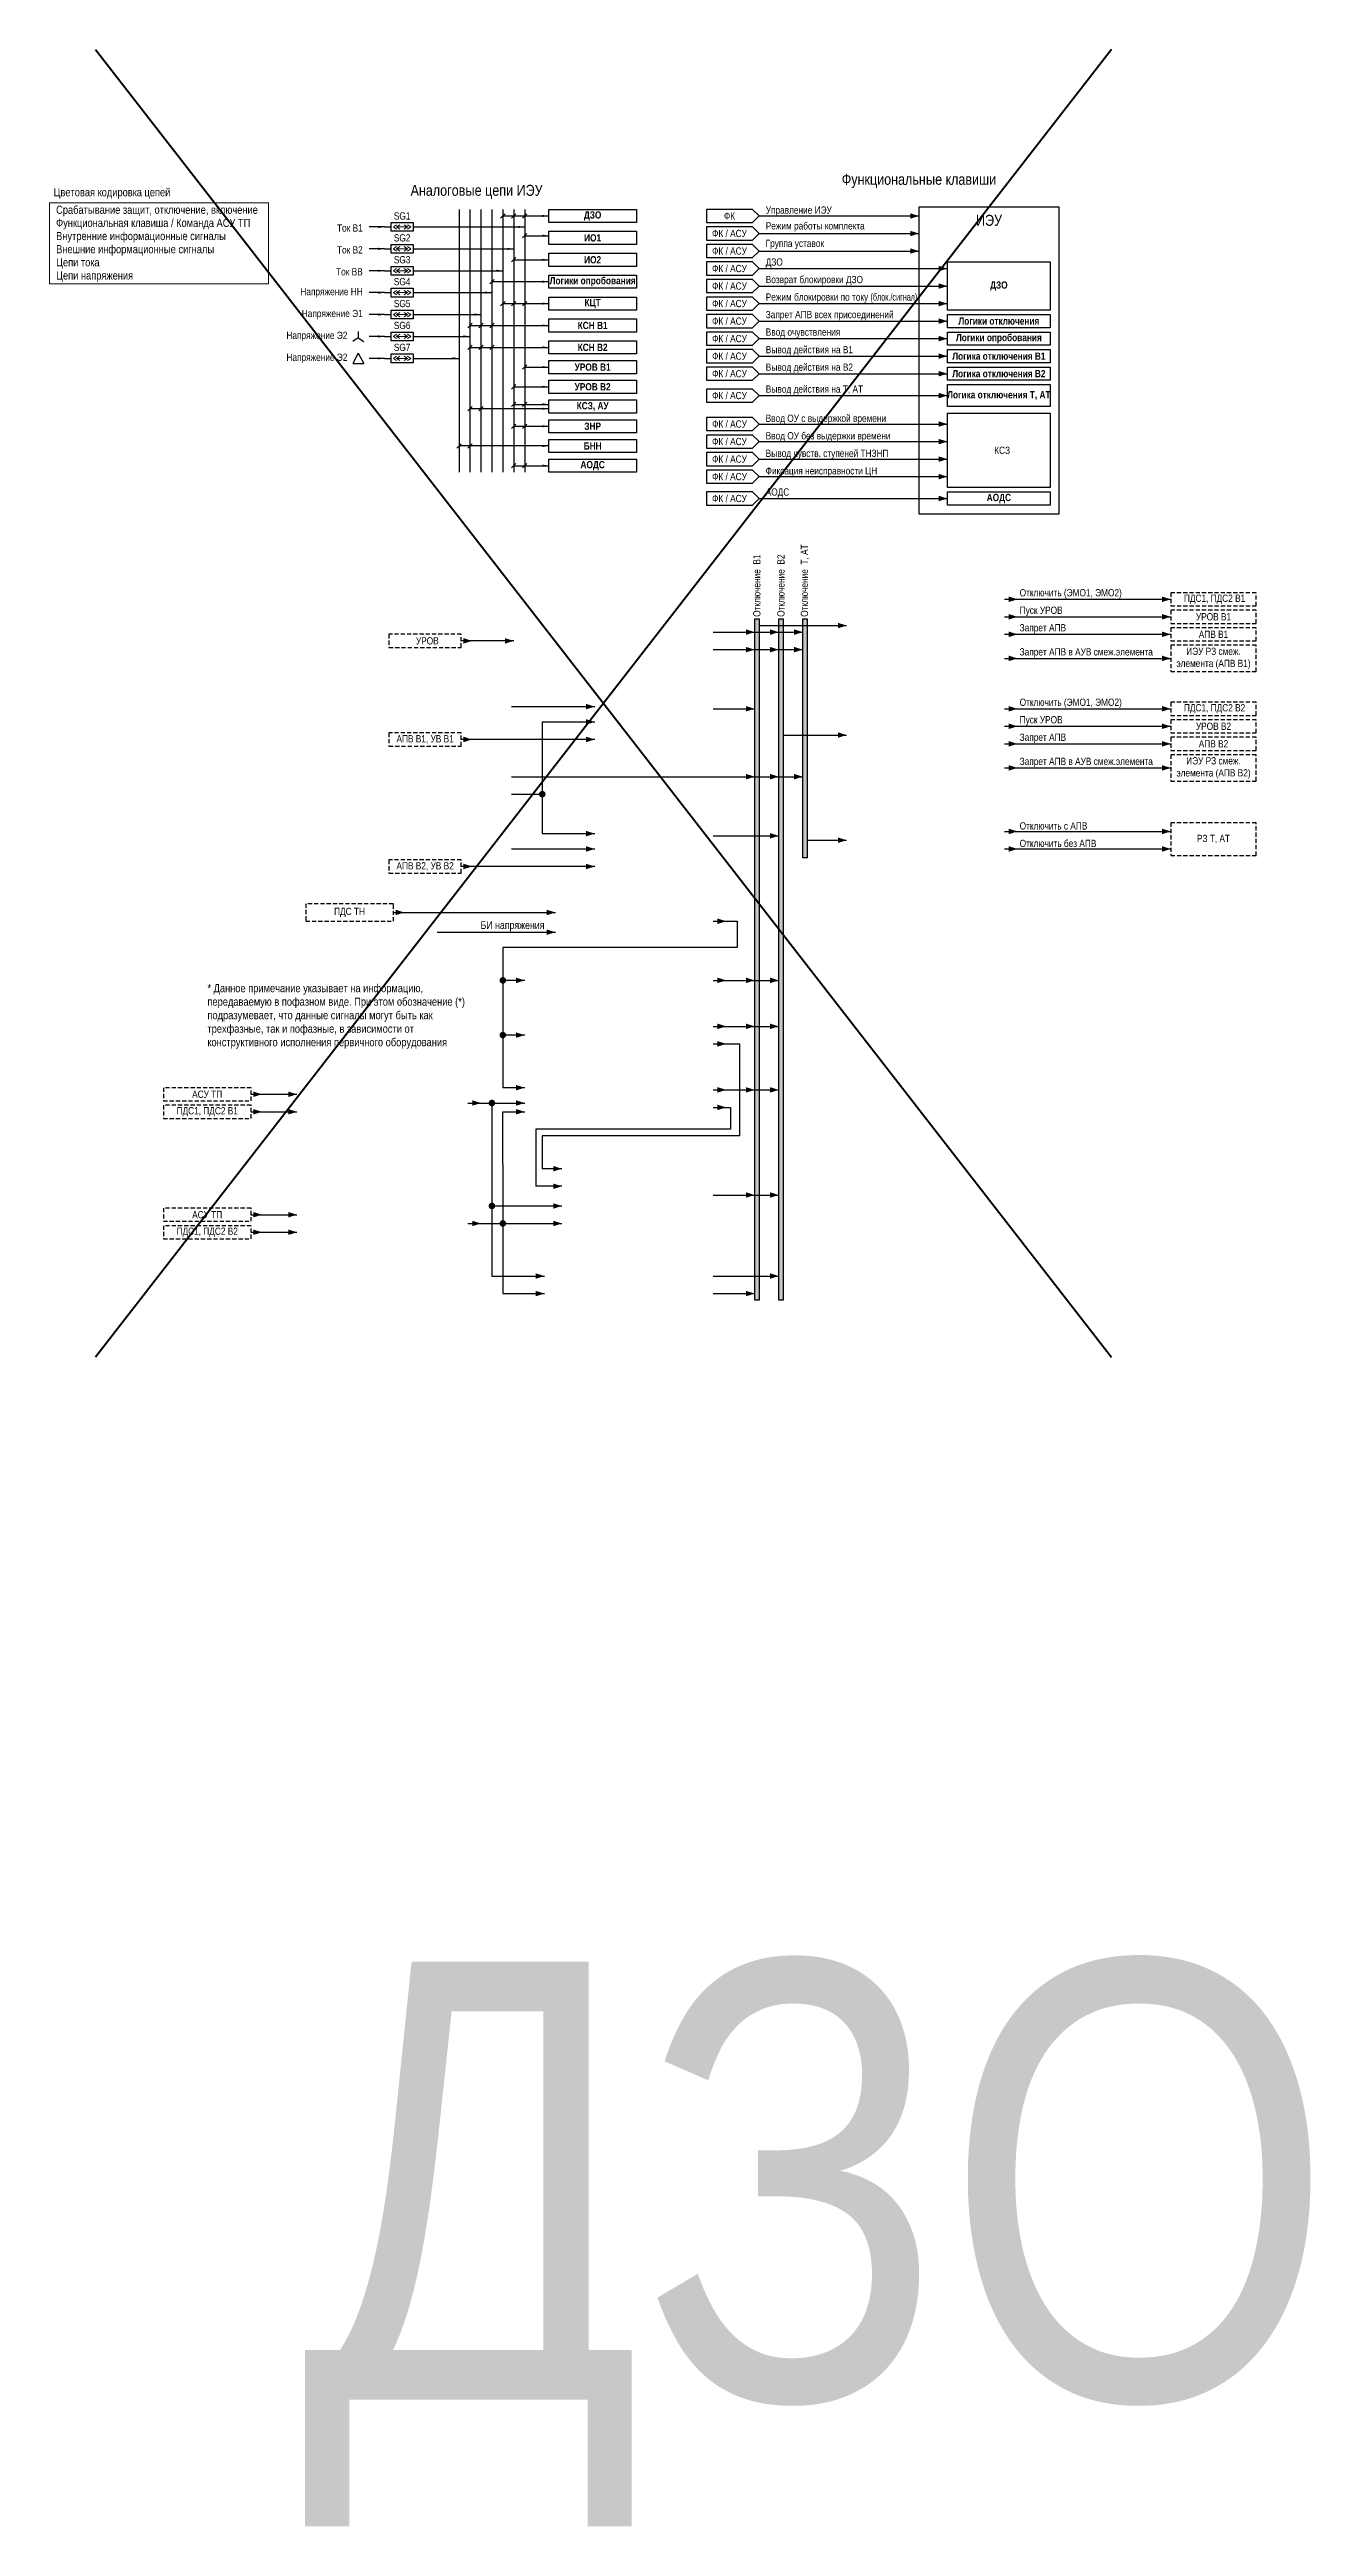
# Model space of a CAD drawing. Header units: millimetres. Extents: x 39198 to 51235, y 3901 to 12197.
# Drawn here: x 44672 to 45248, y 7107 to 8238 of the extents above; entities that cross this region are included whole.
import ezdxf
from ezdxf.enums import TextEntityAlignment as Align

# ---------------------------------------------------------------- set-up
doc = ezdxf.new("R2010")
doc.units = ezdxf.units.MM
doc.linetypes.add('штриховая2', pattern=[9.525, 6.35, -3.175])
for name, color, linetype, lineweight in [('Основная', 7, 'Continuous', 30), ('Отключение_включение', 1, 'Continuous', 30), ('Тонкая', 7, 'Continuous', 5), ('Цепи внешние', 84, 'Continuous', 30), ('Цепи внутренние', 5, 'Continuous', 30), ('Цепи ТН', 200, 'Continuous', 30), ('Цепи ТТ', 23, 'Continuous', 30), ('Цепь - ФК и АСУ', 132, 'Continuous', 30)]:
    doc.layers.add(name, color=color, linetype=linetype, lineweight=lineweight)
doc.styles.add('Narrow', font='ARIALN.TTF')

# ---------------------------------------------------------------- blocks, each defined once
blk = doc.blocks.new('Point')
at = {"layer": 'Основная', "color": 0, "const_width": 1.5}
blk.add_lwpolyline([(-0.75, 0, 1), (0.75, 0, 1)], format="xyb", close=True, dxfattribs=at)

msp = doc.modelspace()

# ---------------------------------------------------------------- hatches: boundary and pattern name
at = {"layer": 'Отключение_включение'}
h = msp.add_hatch(color=256, dxfattribs=at)
h.dxf.hatch_style = 1
h.paths.add_polyline_path([(44996, 7978), (44994, 7978), (44994, 7667), (44996, 7667)])
h = msp.add_hatch(color=256, dxfattribs=at)
h.dxf.hatch_style = 1
h.paths.add_polyline_path([(45007, 7978), (45005, 7978), (45005, 7667), (45007, 7667)])
h = msp.add_hatch(color=256, dxfattribs=at)
h.dxf.hatch_style = 1
h.paths.add_polyline_path([(45018, 7978), (45016, 7978), (45016, 7869), (45018, 7869)])

# ---------------------------------------------------------------- linework, layer by layer
at = {"layer": 'Основная'}
for p, q in [((44813, 8109.3), (44813, 8106.3)), ((44813, 8106.3), (44810.5, 8104.7)), ((44813, 8099.3), (44810.5, 8094.7)), ((44813, 8106.3), (44815.5, 8104.7)), ((44813, 8099.3), (44815.5, 8094.7)), ((44810.5, 8094.7), (44815.5, 8094.7))]:
    msp.add_line(p, q, dxfattribs=at)
at = {"layer": 'Основная', "ltscale": 0.3}
for points in [[(45069, 8026), (45133, 8026), (45133, 8166), (45069, 8166)], [(45082, 8072), (45129, 8072), (45129, 8038), (45082, 8038)]]:
    msp.add_lwpolyline(points, close=True, dxfattribs=at)
at = {"layer": 'Основная'}
for points in [[(44828, 8159), (44838, 8159), (44838, 8155), (44828, 8155)], [(44900, 8165), (44940, 8165), (44940, 8159), (44900, 8159)], [(44900, 8155), (44940, 8155), (44940, 8149), (44900, 8149)], [(44828, 8149), (44838, 8149), (44838, 8145), (44828, 8145)], [(44900, 8145), (44940, 8145), (44940, 8139), (44900, 8139)], [(44828, 8139), (44838, 8139), (44838, 8135), (44828, 8135)], [(44900, 8135), (44940, 8135), (44940, 8129), (44900, 8129)], [(45082, 8141), (45129, 8141), (45129, 8119), (45082, 8119)], [(44828, 8129), (44838, 8129), (44838, 8125), (44828, 8125)], [(44900, 8125), (44940, 8125), (44940, 8119), (44900, 8119)], [(44828, 8119), (44838, 8119), (44838, 8115), (44828, 8115)], [(44828, 8109), (44838, 8109), (44838, 8105), (44828, 8105)], [(44900, 8115), (44940, 8115), (44940, 8109), (44900, 8109)], [(45082, 8117), (45129, 8117), (45129, 8111), (45082, 8111)], [(45082, 8109), (45129, 8109), (45129, 8103), (45082, 8103)], [(44828, 8099), (44838, 8099), (44838, 8095), (44828, 8095)], [(44900, 8105), (44940, 8105), (44940, 8099), (44900, 8099)], [(45082, 8101), (45129, 8101), (45129, 8095), (45082, 8095)], [(44900, 8096), (44940, 8096), (44940, 8090), (44900, 8090)], [(44900, 8087), (44940, 8087), (44940, 8081), (44900, 8081)], [(45082, 8093), (45129, 8093), (45129, 8087), (45082, 8087)], [(44900, 8078), (44940, 8078), (44940, 8072), (44900, 8072)], [(45082, 8085), (45129, 8085), (45129, 8075), (45082, 8075)], [(44900, 8069), (44940, 8069), (44940, 8063), (44900, 8063)], [(44900, 8060), (44940, 8060), (44940, 8054), (44900, 8054)], [(44900, 8051), (44940, 8051), (44940, 8045), (44900, 8045)], [(45082, 8036), (45129, 8036), (45129, 8030), (45082, 8030)]]:
    msp.add_lwpolyline(points, close=True, dxfattribs=at)
at = {"layer": 'Отключение_включение'}
for p, q in [((45108, 7987), (45184, 7987)), ((44996, 7975), (45036, 7975)), ((44975, 7972), (45016, 7972)), ((44975, 7964), (45016, 7964)), ((44975, 7937), (44994, 7937)), ((45108, 7937), (45184, 7937)), ((45007, 7925), (45036, 7925)), ((44883, 7906), (45016, 7906)), ((44975, 7879), (45005, 7879)), ((45018, 7877), (45036, 7877)), ((45108, 7881), (45169, 7881)), ((45108, 7873), (45169, 7873)), ((45169, 7881), (45184, 7881)), ((45169, 7873), (45184, 7873)), ((44975, 7813), (45005, 7813)), ((44975, 7792), (45005, 7792)), ((44975, 7763), (45005, 7763)), ((44975, 7715), (45005, 7715)), ((44975, 7678), (45005, 7678)), ((44975, 7670), (44994, 7670))]:
    msp.add_line(p, q, dxfattribs=at)
for points in [[(45114, 7987, 0, 2.5, 0), (45110, 7987, 0, 0, 0)], [(45184, 7987, 0, 2.5, 0), (45180, 7987, 0, 0, 0)], [(44994, 7972, 0, 2.5, 0), (44990, 7972, 0, 0, 0)], [(45005, 7972, 0, 2.5, 0), (45001, 7972, 0, 0, 0)], [(45016, 7972, 0, 2.5, 0), (45012, 7972, 0, 0, 0)], [(45036, 7975, 0, 2.5, 0), (45032, 7975, 0, 0, 0)], [(44865, 7968, 0, 2.5, 0), (44861, 7968, 0, 0, 0)], [(44884, 7968, 0, 2.5, 0), (44880, 7968, 0, 0, 0)], [(44994, 7964, 0, 2.5, 0), (44990, 7964, 0, 0, 0)], [(45005, 7964, 0, 2.5, 0), (45001, 7964, 0, 0, 0)], [(45016, 7964, 0, 2.5, 0), (45012, 7964, 0, 0, 0)], [(44994, 7937, 0, 2.5, 0), (44990, 7937, 0, 0, 0)], [(45114, 7937, 0, 2.5, 0), (45110, 7937, 0, 0, 0)], [(45184, 7937, 0, 2.5, 0), (45180, 7937, 0, 0, 0)], [(45036, 7925, 0, 2.5, 0), (45032, 7925, 0, 0, 0)], [(44994, 7906, 0, 2.5, 0), (44990, 7906, 0, 0, 0)], [(45005, 7906, 0, 2.5, 0), (45001, 7906, 0, 0, 0)], [(45016, 7906, 0, 2.5, 0), (45012, 7906, 0, 0, 0)], [(45005, 7879, 0, 2.5, 0), (45001, 7879, 0, 0, 0)], [(45036, 7877, 0, 2.5, 0), (45032, 7877, 0, 0, 0)], [(45114, 7881, 0, 2.5, 0), (45110, 7881, 0, 0, 0)], [(45114, 7873, 0, 2.5, 0), (45110, 7873, 0, 0, 0)], [(45184, 7881, 0, 2.5, 0), (45180, 7881, 0, 0, 0)], [(45184, 7873, 0, 2.5, 0), (45180, 7873, 0, 0, 0)], [(44981, 7813, 0, 2.5, 0), (44977, 7813, 0, 0, 0)], [(44994, 7813, 0, 2.5, 0), (44990, 7813, 0, 0, 0)], [(45005, 7813, 0, 2.5, 0), (45001, 7813, 0, 0, 0)], [(44981, 7792, 0, 2.5, 0), (44977, 7792, 0, 0, 0)], [(44994, 7792, 0, 2.5, 0), (44990, 7792, 0, 0, 0)], [(45005, 7792, 0, 2.5, 0), (45001, 7792, 0, 0, 0)], [(44981, 7763, 0, 2.5, 0), (44977, 7763, 0, 0, 0)], [(44994, 7763, 0, 2.5, 0), (44990, 7763, 0, 0, 0)], [(45005, 7763, 0, 2.5, 0), (45001, 7763, 0, 0, 0)], [(44994, 7715, 0, 2.5, 0), (44990, 7715, 0, 0, 0)], [(45005, 7715, 0, 2.5, 0), (45001, 7715, 0, 0, 0)], [(45005, 7678, 0, 2.5, 0), (45001, 7678, 0, 0, 0)], [(44994, 7670, 0, 2.5, 0), (44990, 7670, 0, 0, 0)]]:
    msp.add_lwpolyline(points, format="xyseb", dxfattribs=at)
for points in [[(44994, 7978), (44996, 7978), (44996, 7667), (44994, 7667)], [(45005, 7978), (45007, 7978), (45007, 7667), (45005, 7667)], [(45016, 7978), (45018, 7978), (45018, 7869), (45016, 7869)]]:
    msp.add_lwpolyline(points, close=True, dxfattribs=at)
msp.add_lwpolyline([(44884, 7968), (44860, 7968)], dxfattribs=at)
at = {"layer": 'Тонкая', "color": 2, "lineweight": 50}
for p, q in [((44693, 8238), (45157, 7641)), ((45157, 8238), (44693, 7641))]:
    msp.add_line(p, q, dxfattribs=at)
at = {"layer": 'Тонкая', "ltscale": 0.25}
for p, q in [((44829, 8157), (44830.5, 8158)), ((44830.5, 8156), (44829, 8157)), ((44830.5, 8157), (44832, 8158)), ((44832, 8156), (44830.5, 8157)), ((44835.5, 8157), (44834, 8158)), ((44834, 8156), (44835.5, 8157)), ((44837, 8157), (44835.5, 8158)), ((44835.5, 8156), (44837, 8157)), ((44829, 8147), (44830.5, 8148)), ((44830.5, 8146), (44829, 8147)), ((44830.5, 8147), (44832, 8148)), ((44832, 8146), (44830.5, 8147)), ((44835.5, 8147), (44834, 8148)), ((44834, 8146), (44835.5, 8147)), ((44837, 8147), (44835.5, 8148)), ((44835.5, 8146), (44837, 8147)), ((44829, 8137), (44830.5, 8138)), ((44830.5, 8136), (44829, 8137)), ((44830.5, 8137), (44832, 8138)), ((44832, 8136), (44830.5, 8137)), ((44835.5, 8137), (44834, 8138)), ((44834, 8136), (44835.5, 8137)), ((44837, 8137), (44835.5, 8138)), ((44835.5, 8136), (44837, 8137)), ((44829, 8127), (44830.5, 8128)), ((44830.5, 8126), (44829, 8127)), ((44830.5, 8127), (44832, 8128)), ((44832, 8126), (44830.5, 8127)), ((44835.5, 8127), (44834, 8128)), ((44834, 8126), (44835.5, 8127)), ((44837, 8127), (44835.5, 8128)), ((44835.5, 8126), (44837, 8127)), ((44829, 8117), (44830.5, 8118)), ((44830.5, 8116), (44829, 8117)), ((44830.5, 8117), (44832, 8118)), ((44832, 8116), (44830.5, 8117)), ((44835.5, 8117), (44834, 8118)), ((44834, 8116), (44835.5, 8117)), ((44837, 8117), (44835.5, 8118)), ((44835.5, 8116), (44837, 8117)), ((44829, 8107), (44830.5, 8108)), ((44830.5, 8106), (44829, 8107)), ((44829, 8097), (44830.5, 8098)), ((44830.5, 8107), (44832, 8108)), ((44832, 8106), (44830.5, 8107)), ((44830.5, 8097), (44832, 8098)), ((44835.5, 8107), (44834, 8108)), ((44834, 8106), (44835.5, 8107)), ((44835.5, 8097), (44834, 8098)), ((44837, 8107), (44835.5, 8108)), ((44835.5, 8106), (44837, 8107)), ((44837, 8097), (44835.5, 8098)), ((44830.5, 8096), (44829, 8097)), ((44832, 8096), (44830.5, 8097)), ((44834, 8096), (44835.5, 8097)), ((44835.5, 8096), (44837, 8097))]:
    msp.add_line(p, q, dxfattribs=at)
at = {"layer": 'Тонкая'}
for p, q in [((44835.5, 8157), (44830.5, 8157)), ((44835.5, 8147), (44830.5, 8147)), ((44835.5, 8137), (44830.5, 8137)), ((44835.5, 8127), (44830.5, 8127)), ((44835.5, 8117), (44830.5, 8117)), ((44835.5, 8107), (44830.5, 8107)), ((44835.5, 8097), (44830.5, 8097))]:
    msp.add_line(p, q, dxfattribs=at)
at = {"layer": 'Тонкая', "ltscale": 0.3}
msp.add_lwpolyline([(44672, 8168), (44772, 8168), (44772, 8131), (44672, 8131)], close=True, dxfattribs=at)
at = {"layer": 'Цепи внешние', "ltscale": 0.3}
for p, q in [((45108, 7960), (45184, 7960)), ((45108, 7910), (45184, 7910)), ((44764, 7761), (44785, 7761)), ((44764, 7753), (44785, 7753)), ((44764, 7706), (44785, 7706)), ((44764, 7698), (44785, 7698))]:
    msp.add_line(p, q, dxfattribs=at)
at = {"layer": 'Цепи внешние', "linetype": 'штриховая2', "ltscale": 0.3}
for points in [[(45223, 7990), (45184, 7990), (45184, 7984), (45223, 7984)], [(44860, 7971), (44827, 7971), (44827, 7965), (44860, 7965)], [(45223, 7966), (45184, 7966), (45184, 7954), (45223, 7954)], [(45223, 7940), (45184, 7940), (45184, 7934), (45223, 7934)], [(45223, 7916), (45184, 7916), (45184, 7904), (45223, 7904)], [(45223, 7885), (45184, 7885), (45184, 7870), (45223, 7870)], [(44829, 7848), (44789, 7848), (44789, 7840), (44829, 7840)], [(44764, 7764), (44724, 7764), (44724, 7758), (44764, 7758)], [(44764, 7756), (44724, 7756), (44724, 7750), (44764, 7750)], [(44764, 7709), (44724, 7709), (44724, 7703), (44764, 7703)], [(44764, 7701), (44724, 7701), (44724, 7695), (44764, 7695)]]:
    msp.add_lwpolyline(points, close=True, dxfattribs=at)
at = {"layer": 'Цепи внешние', "ltscale": 0.3}
for points in [[(45114, 7960, 0, 2.5, 0), (45110, 7960, 0, 0, 0)], [(45184, 7960, 0, 2.5, 0), (45180, 7960, 0, 0, 0)], [(45114, 7910, 0, 2.5, 0), (45110, 7910, 0, 0, 0)], [(45184, 7910, 0, 2.5, 0), (45180, 7910, 0, 0, 0)], [(44834, 7844, 0, 2.5, 0), (44830, 7844, 0, 0, 0)], [(44903, 7844, 0, 2.5, 0), (44899, 7844, 0, 0, 0)], [(44769, 7761, 0, 2.5, 0), (44765, 7761, 0, 0, 0)], [(44785, 7761, 0, 2.5, 0), (44781, 7761, 0, 0, 0)], [(44769, 7753, 0, 2.5, 0), (44765, 7753, 0, 0, 0)], [(44785, 7753, 0, 2.5, 0), (44781, 7753, 0, 0, 0)], [(44769, 7706, 0, 2.5, 0), (44765, 7706, 0, 0, 0)], [(44785, 7706, 0, 2.5, 0), (44781, 7706, 0, 0, 0)], [(44769, 7698, 0, 2.5, 0), (44765, 7698, 0, 0, 0)], [(44785, 7698, 0, 2.5, 0), (44781, 7698, 0, 0, 0)]]:
    msp.add_lwpolyline(points, format="xyseb", dxfattribs=at)
at = {"layer": 'Цепи внешние'}
msp.add_lwpolyline([(44829, 7844), (44903, 7844)], dxfattribs=at)
at = {"layer": 'Цепи внутренние', "ltscale": 0.3}
for p, q in [((45108, 7979), (45184, 7979)), ((45108, 7971), (45184, 7971)), ((44883, 7938), (44921, 7938)), ((44897, 7931), (44921, 7931)), ((44897, 7931), (44897, 7880)), ((45108, 7929), (45184, 7929)), ((45108, 7921), (45184, 7921)), ((44883, 7898), (44897, 7898)), ((44883, 7873), (44921, 7873)), ((44897, 7880), (44921, 7880)), ((44975, 7840), (44986, 7840)), ((44986, 7840), (44986, 7828)), ((44849, 7835), (44903, 7835)), ((44986, 7828), (44879, 7828)), ((44879, 7828), (44879, 7813)), ((44879, 7828), (44879, 7764)), ((44889, 7813), (44879, 7813)), ((44889, 7788), (44879, 7788)), ((44975, 7784), (44987, 7784)), ((44987, 7784), (44987, 7742)), ((44889, 7764), (44879, 7764)), ((44863, 7757), (44889, 7757)), ((44874, 7757), (44874, 7710)), ((44879, 7753), (44889, 7753)), ((44879, 7729), (44879, 7753)), ((44975, 7755), (44983, 7755)), ((44983, 7755), (44983, 7745)), ((44983, 7745), (44894, 7745)), ((44894, 7745), (44894, 7719)), ((44987, 7742), (44897, 7742)), ((44897, 7742), (44897, 7727)), ((44879, 7729), (44879, 7702)), ((44906, 7727), (44897, 7727)), ((44906, 7719), (44894, 7719)), ((44863, 7702), (44879, 7702)), ((44874, 7710), (44906, 7710)), ((44874, 7710), (44874, 7678)), ((44879, 7702), (44906, 7702)), ((44879, 7702), (44879, 7670)), ((44874, 7678), (44898, 7678)), ((44879, 7670), (44898, 7670))]:
    msp.add_line(p, q, dxfattribs=at)
for points in [[(45114, 7979, 0, 2.5, 0), (45110, 7979, 0, 0, 0)], [(45184, 7979, 0, 2.5, 0), (45180, 7979, 0, 0, 0)], [(45114, 7971, 0, 2.5, 0), (45110, 7971, 0, 0, 0)], [(45184, 7971, 0, 2.5, 0), (45180, 7971, 0, 0, 0)], [(44921, 7938, 0, 2.5, 0), (44917, 7938, 0, 0, 0)], [(44921, 7931, 0, 2.5, 0), (44917, 7931, 0, 0, 0)], [(45114, 7929, 0, 2.5, 0), (45110, 7929, 0, 0, 0)], [(45184, 7929, 0, 2.5, 0), (45180, 7929, 0, 0, 0)], [(44865, 7923, 0, 2.5, 0), (44861, 7923, 0, 0, 0)], [(44921, 7923, 0, 2.5, 0), (44917, 7923, 0, 0, 0)], [(45114, 7921, 0, 2.5, 0), (45110, 7921, 0, 0, 0)], [(45184, 7921, 0, 2.5, 0), (45180, 7921, 0, 0, 0)], [(44921, 7880, 0, 2.5, 0), (44917, 7880, 0, 0, 0)], [(44921, 7873, 0, 2.5, 0), (44917, 7873, 0, 0, 0)], [(44865, 7865, 0, 2.5, 0), (44861, 7865, 0, 0, 0)], [(44921, 7865, 0, 2.5, 0), (44917, 7865, 0, 0, 0)], [(44981, 7840, 0, 2.5, 0), (44977, 7840, 0, 0, 0)], [(44903, 7835, 0, 2.5, 0), (44899, 7835, 0, 0, 0)], [(44889, 7813, 0, 2.5, 0), (44885, 7813, 0, 0, 0)], [(44889, 7788, 0, 2.5, 0), (44885, 7788, 0, 0, 0)], [(44981, 7784, 0, 2.5, 0), (44977, 7784, 0, 0, 0)], [(44869, 7757, 0, 2.5, 0), (44865, 7757, 0, 0, 0)], [(44889, 7764, 0, 2.5, 0), (44885, 7764, 0, 0, 0)], [(44889, 7757, 0, 2.5, 0), (44885, 7757, 0, 0, 0)], [(44889, 7753, 0, 2.5, 0), (44885, 7753, 0, 0, 0)], [(44981, 7755, 0, 2.5, 0), (44977, 7755, 0, 0, 0)], [(44906, 7727, 0, 2.5, 0), (44902, 7727, 0, 0, 0)], [(44906, 7719, 0, 2.5, 0), (44902, 7719, 0, 0, 0)], [(44869, 7702, 0, 2.5, 0), (44865, 7702, 0, 0, 0)], [(44906, 7710, 0, 2.5, 0), (44902, 7710, 0, 0, 0)], [(44906, 7702, 0, 2.5, 0), (44902, 7702, 0, 0, 0)], [(44898, 7678, 0, 2.5, 0), (44894, 7678, 0, 0, 0)], [(44898, 7670, 0, 2.5, 0), (44894, 7670, 0, 0, 0)]]:
    msp.add_lwpolyline(points, format="xyseb", dxfattribs=at)
at = {"layer": 'Цепи внутренние', "linetype": 'штриховая2', "ltscale": 0.3}
for points in [[(45223, 7982), (45184, 7982), (45184, 7976), (45223, 7976)], [(45223, 7974), (45184, 7974), (45184, 7968), (45223, 7968)], [(45223, 7932), (45184, 7932), (45184, 7926), (45223, 7926)], [(44860, 7926), (44827, 7926), (44827, 7920), (44860, 7920)], [(45223, 7924), (45184, 7924), (45184, 7918), (45223, 7918)], [(44860, 7868), (44827, 7868), (44827, 7862), (44860, 7862)]]:
    msp.add_lwpolyline(points, close=True, dxfattribs=at)
at = {"layer": 'Цепи внутренние', "ltscale": 0.3}
for points in [[(44921, 7923), (44860, 7923)], [(44921, 7865), (44860, 7865)]]:
    msp.add_lwpolyline(points, dxfattribs=at)
at = {"layer": 'Цепи ТН'}
for p, q in [((44875, 8133), (44873, 8131)), ((44900, 8132), (44874, 8132)), ((44838, 8127), (44874, 8127)), ((44838, 8117), (44869, 8117)), ((44865, 8113), (44863, 8111)), ((44870, 8113), (44868, 8111)), ((44875, 8113), (44873, 8111)), ((44838, 8107), (44864, 8107)), ((44865, 8103), (44863, 8101)), ((44870, 8103), (44868, 8101)), ((44875, 8103), (44873, 8101)), ((44838, 8097), (44859, 8097)), ((44865, 8075), (44863, 8073)), ((44870, 8075), (44868, 8073)), ((44900, 8074), (44864, 8074)), ((44860, 8058), (44858, 8056)), ((44900, 8057), (44859, 8057)), ((44865, 8058), (44863, 8056))]:
    msp.add_line(p, q, dxfattribs=at)
for points in [[(44859, 8165), (44859, 8045)], [(44864, 8165), (44864, 8045)], [(44869, 8165), (44869, 8045)], [(44874, 8165), (44874, 8045)], [(44825, 8127), (44818, 8127)], [(44825, 8127), (44828, 8127)], [(44825, 8117), (44818, 8117)], [(44825, 8117), (44828, 8117)], [(44864, 8112), (44900, 8112)], [(44825, 8107), (44818, 8107)], [(44825, 8107), (44828, 8107)], [(44864, 8102), (44900, 8102)], [(44825, 8097), (44818, 8097)], [(44825, 8097), (44828, 8097)]]:
    msp.add_lwpolyline(points, dxfattribs=at)
for points in [[(44900, 8132, 0, 1, 0), (44897, 8132, 0, 0, 0)], [(44825, 8127, 0, 1, 0), (44822, 8127, 0, 0, 0)], [(44874, 8127, 0, 1, 0), (44871, 8127, 0, 0, 0)], [(44825, 8117, 0, 1, 0), (44822, 8117, 0, 0, 0)], [(44869, 8117, 0, 1, 0), (44866, 8117, 0, 0, 0)], [(44900, 8112, 0, 1, 0), (44897, 8112, 0, 0, 0)], [(44825, 8107, 0, 1, 0), (44822, 8107, 0, 0, 0)], [(44825, 8097, 0, 1, 0), (44822, 8097, 0, 0, 0)], [(44859, 8097, 0, 1, 0), (44856, 8097, 0, 0, 0)], [(44864, 8107, 0, 1, 0), (44861, 8107, 0, 0, 0)], [(44900, 8102, 0, 1, 0), (44897, 8102, 0, 0, 0)], [(44900, 8074, 0, 1, 0), (44897, 8074, 0, 0, 0)], [(44900, 8057, 0, 1, 0), (44897, 8057, 0, 0, 0)]]:
    msp.add_lwpolyline(points, format="xyseb", dxfattribs=at)
at = {"layer": 'Цепи ТТ'}
for p, q in [((44880, 8163), (44878, 8161)), ((44885, 8163), (44883, 8161)), ((44890, 8163), (44888, 8161)), ((44890, 8154), (44888, 8152)), ((44885, 8143), (44883, 8141)), ((44880, 8123), (44878, 8121)), ((44885, 8123), (44883, 8121)), ((44890, 8123), (44888, 8121)), ((44890, 8094), (44888, 8092)), ((44885, 8085), (44883, 8083)), ((44885, 8077), (44883, 8075)), ((44890, 8077), (44888, 8075)), ((44885, 8067), (44883, 8065)), ((44890, 8067), (44888, 8065)), ((44885, 8049), (44883, 8047)), ((44890, 8049), (44888, 8047))]:
    msp.add_line(p, q, dxfattribs=at)
at = {"layer": 'Цепи ТТ', "ltscale": 0.3}
msp.add_line((44838, 8147), (44884, 8147), dxfattribs=at)
for points in [[(44825, 8157), (44818, 8157)], [(44825, 8157), (44828, 8157)], [(44838, 8157), (44889, 8157)], [(44879, 8162), (44900, 8162)], [(44884, 8165), (44884, 8045)], [(44889, 8165), (44889, 8045)], [(44825, 8147), (44818, 8147)], [(44825, 8147), (44828, 8147)], [(44889, 8153), (44900, 8153)], [(44825, 8137), (44818, 8137)], [(44825, 8137), (44828, 8137)], [(44838, 8137), (44879, 8137)], [(44884, 8142), (44900, 8142)], [(44879, 8122), (44900, 8122)], [(44889, 8093), (44900, 8093)], [(44884, 8084), (44900, 8084)], [(44884, 8076), (44900, 8076)], [(44884, 8066), (44900, 8066)], [(44884, 8048), (44900, 8048)]]:
    msp.add_lwpolyline(points, dxfattribs=at)
at = {"layer": 'Цепи ТТ'}
for points in [[(44825, 8157, 0, 1, 0), (44822, 8157, 0, 0, 0)], [(44889, 8157, 0, 1, 0), (44886, 8157, 0, 0, 0)], [(44900, 8162, 0, 1, 0), (44897, 8162, 0, 0, 0)], [(44825, 8147, 0, 1, 0), (44822, 8147, 0, 0, 0)], [(44884, 8147, 0, 1, 0), (44881, 8147, 0, 0, 0)], [(44900, 8153, 0, 1, 0), (44897, 8153, 0, 0, 0)], [(44825, 8137, 0, 1, 0), (44822, 8137, 0, 0, 0)], [(44879, 8137, 0, 1, 0), (44876, 8137, 0, 0, 0)], [(44900, 8142, 0, 1, 0), (44897, 8142, 0, 0, 0)], [(44900, 8122, 0, 1, 0), (44897, 8122, 0, 0, 0)], [(44900, 8093, 0, 1, 0), (44897, 8093, 0, 0, 0)], [(44900, 8084, 0, 1, 0), (44897, 8084, 0, 0, 0)], [(44900, 8076, 0, 1, 0), (44897, 8076, 0, 0, 0)], [(44900, 8066, 0, 1, 0), (44897, 8066, 0, 0, 0)], [(44900, 8048, 0, 1, 0), (44897, 8048, 0, 0, 0)]]:
    msp.add_lwpolyline(points, format="xyseb", dxfattribs=at)
msp.add_lwpolyline([(44879, 8165), (44879, 8045)], dxfattribs=at)
at = {"layer": 'Цепь - ФК и АСУ', "ltscale": 0.3}
for points in [[(44996, 8162), (44993, 8165), (44972, 8165), (44972, 8159), (44993, 8159), (44996, 8162)], [(44996, 8154), (44993, 8157), (44972, 8157), (44972, 8151), (44993, 8151), (44996, 8154)], [(44996, 8146), (44993, 8149), (44972, 8149), (44972, 8143), (44993, 8143), (44996, 8146)], [(44996, 8138), (44993, 8141), (44972, 8141), (44972, 8135), (44993, 8135), (44996, 8138)], [(44996, 8130), (44993, 8133), (44972, 8133), (44972, 8127), (44993, 8127), (44996, 8130)], [(44996, 8122), (44993, 8125), (44972, 8125), (44972, 8119), (44993, 8119), (44996, 8122)], [(44996, 8114), (44993, 8117), (44972, 8117), (44972, 8111), (44993, 8111), (44996, 8114)], [(44996, 8106), (44993, 8109), (44972, 8109), (44972, 8103), (44993, 8103), (44996, 8106)], [(44996, 8098), (44993, 8101), (44972, 8101), (44972, 8095), (44993, 8095), (44996, 8098)], [(44996, 8090), (44993, 8093), (44972, 8093), (44972, 8087), (44993, 8087), (44996, 8090)], [(44996, 8080), (44993, 8083), (44972, 8083), (44972, 8077), (44993, 8077), (44996, 8080)], [(44996, 8067), (44993, 8070), (44972, 8070), (44972, 8064), (44993, 8064), (44996, 8067)], [(44996, 8059), (44993, 8062), (44972, 8062), (44972, 8056), (44993, 8056), (44996, 8059)], [(44996, 8051), (44993, 8054), (44972, 8054), (44972, 8048), (44993, 8048), (44996, 8051)], [(44996, 8043), (44993, 8046), (44972, 8046), (44972, 8040), (44993, 8040), (44996, 8043)], [(44996, 8033), (44993, 8036), (44972, 8036), (44972, 8030), (44993, 8030), (44996, 8033)]]:
    msp.add_lwpolyline(points, dxfattribs=at)
at = {"layer": 'Цепь - ФК и АСУ'}
for points in [[(44996, 8162), (45069, 8162)], [(44996, 8154), (45069, 8154)], [(44996, 8146), (45069, 8146)], [(44996, 8138), (45082, 8138), (45082, 8138), (45082, 8138)], [(44996, 8130), (45082, 8130), (45082, 8130), (45082, 8130)], [(44996, 8122), (45082, 8122), (45082, 8122), (45082, 8122)], [(44996, 8114), (45082, 8114), (45082, 8114), (45082, 8114)], [(44996, 8106), (45082, 8106), (45082, 8106), (45082, 8106)], [(44996, 8098), (45082, 8098), (45082, 8098), (45082, 8098)], [(44996, 8090), (45082, 8090), (45082, 8090), (45082, 8090)], [(44996, 8080), (45082, 8080), (45082, 8080), (45082, 8080)], [(44996, 8067), (45082, 8067)], [(44996, 8059), (45082, 8059)], [(44996, 8051), (45082, 8051)], [(44996, 8043), (45082, 8043)], [(44996, 8033), (45082, 8033), (45082, 8033), (45082, 8033)]]:
    msp.add_lwpolyline(points, dxfattribs=at)
at = {"layer": 'Цепь - ФК и АСУ', "ltscale": 0.3}
for points in [[(45069, 8162, 0, 2.5, 0), (45065, 8162, 0, 0, 0)], [(45069, 8154, 0, 2.5, 0), (45065, 8154, 0, 0, 0)], [(45069, 8146, 0, 2.5, 0), (45065, 8146, 0, 0, 0)], [(45082, 8138, 0, 2.5, 0), (45078, 8138, 0, 0, 0)], [(45082, 8130, 0, 2.5, 0), (45078, 8130, 0, 0, 0)], [(45082, 8122, 0, 2.5, 0), (45078, 8122, 0, 0, 0)], [(45082, 8114, 0, 2.5, 0), (45078, 8114, 0, 0, 0)], [(45082, 8106, 0, 2.5, 0), (45078, 8106, 0, 0, 0)], [(45082, 8098, 0, 2.5, 0), (45078, 8098, 0, 0, 0)], [(45082, 8090, 0, 2.5, 0), (45078, 8090, 0, 0, 0)], [(45082, 8080, 0, 2.5, 0), (45078, 8080, 0, 0, 0)], [(45082, 8067, 0, 2.5, 0), (45078, 8067, 0, 0, 0)], [(45082, 8059, 0, 2.5, 0), (45078, 8059, 0, 0, 0)], [(45082, 8051, 0, 2.5, 0), (45078, 8051, 0, 0, 0)], [(45082, 8043, 0, 2.5, 0), (45078, 8043, 0, 0, 0)], [(45082, 8033, 0, 2.5, 0), (45078, 8033, 0, 0, 0)]]:
    msp.add_lwpolyline(points, format="xyseb", dxfattribs=at)

# ---------------------------------------------------------------- block references
at = {"layer": 'Цепи внутренние', "ltscale": 0.3}
msp.add_blockref('Point', (44897, 7898), dxfattribs=at)
at = {"layer": 'Цепи внутренние'}
for p in [(44879, 7813), (44879, 7788), (44874, 7757), (44874, 7710), (44879, 7702)]:
    msp.add_blockref('Point', p, dxfattribs=at)

# ---------------------------------------------------------------- texts
at = {"layer": 'Основная', "style": 'Narrow'}
msp.add_text('Цветовая кодировка цепей', height=3.7, dxfattribs=at).set_placement((44700.5, 8171), align=Align.CENTER)
msp.add_text('ДЗО', height=200, dxfattribs=at).set_placement((44787, 7165))
for s, insert, char_height, width, attachment_point in [('Функциональные клавиши', (45069, 8178), 5, 188.231, 5), ('Аналоговые цепи ИЭУ', (44867, 8173), 5, 188.231, 5), (' Управление ИЭУ', (44998, 8164.2), 3.3, 71.498, 4), ('Ток В1', (44815, 8156.5), 3.3, 77.842, 6), ('SG1', (44833, 8162), 3.3, 39, 5), ('{\\fArial Narrow|b1|i0|c204|p34;ДЗО}', (44920, 8162), 3.3, 40, 5), ('ФК / АСУ', (44982.5, 8154), 3.3, 21, 5), ('ФК', (44982.5, 8162), 3.3, 21, 5), (' Режим работы комплекта', (44998, 8157), 3.3, 71, 4), ('ИЭУ', (45101, 8160), 5, 64, 5), ('Ток В2', (44815, 8146.5), 3.3, 77.842, 6), ('SG2', (44833, 8152), 3.3, 39, 5), ('SG3', (44833, 8142), 3.3, 39, 5), ('{\\fArial Narrow|b1|i0|c204|p34;\\C0;ИО1}', (44920, 8152), 3.3, 40, 5), ('{\\fArial Narrow|b1|i0|c204|p34;\\C0;ИО2}', (44920, 8142), 3.3, 40, 5), ('ФК / АСУ', (44982.5, 8146), 3.3, 21, 5), (' ДЗО', (44998, 8140.5), 3.3, 71.498, 4), (' Группа уставок', (44998, 8149), 3.3, 71, 4), ('Ток ВВ', (44815, 8136.5), 3.3, 77.842, 6), ('SG4', (44833, 8132), 3.3, 39, 5), ('{\\fArial Narrow|b1|i0|c204|p34;Логики опробования}', (44920, 8132), 3.3, 40, 5), ('ФК / АСУ', (44982.5, 8138), 3.3, 21, 5), ('ФК / АСУ', (44982.5, 8130), 3.3, 21, 5), (' Возврат блокировки ДЗО', (44998, 8132.5), 3.3, 73.844, 4), ('{\\fArial Narrow|b1|i0|c204|p34;\\C0;ДЗО}', (45105.5, 8130), 3.3, 47, 5), ('Напряжение НН', (44815, 8127), 3.3, 70.263, 6), ('SG5', (44833, 8122), 3.3, 39, 5), ('{\\fArial Narrow|b1|i0|c204|p34;КЦТ}', (44920, 8122), 3.3, 40, 5), ('ФК / АСУ', (44982.5, 8122), 3.3, 21, 5), (' Режим блокировки по току {\\W0.8;(блок./сигнал)}', (44998, 8124.5), 3.3, 99.31, 4), ('Напряжение Э2', (44808, 8107), 3.3, 70.263, 6), ('Напряжение Э1', (44815, 8117), 3.3, 70.263, 6), ('SG6', (44833, 8112), 3.3, 39, 5), ('{\\fArial Narrow|b1|i0|c204|p34;КСН В1}', (44920, 8112), 3.3, 40, 5), ('ФК / АСУ', (44982.5, 8114), 3.3, 21, 5), (' Запрет АПВ всех присоединений', (44998, 8116.5), 3.3, 71.498, 4), (' Ввод очувствления', (44998, 8108.5), 3.3, 71.498, 4), ('{\\fArial Narrow|b1|i0|c204|p34;\\C0;Логики отключения}', (45105.5, 8114), 3.3, 47, 5), ('Напряжение Э2', (44808, 8097), 3.3, 70.263, 6), ('SG7', (44833, 8102), 3.3, 39, 5), ('{\\fArial Narrow|b1|i0|c204|p34;КСН В2}', (44920, 8102), 3.3, 40, 5), ('ФК / АСУ', (44982.5, 8106), 3.3, 21, 5), ('ФК / АСУ', (44982.5, 8098), 3.3, 21, 5), (' Вывод действия на В1', (44998, 8100.5), 3.3, 71.498, 4), ('{\\fArial Narrow|b1|i0|c204|p34;\\C0;Логика отключения В1}', (45105.5, 8098), 3.3, 47, 5), ('{\\fArial Narrow|b1|i0|c204|p34;\\C0;Логики опробования}', (45105.5, 8106), 3.3, 47, 5), ('{\\fArial Narrow|b1|i0|c204|p34;УРОВ В1}', (44920, 8093), 3.3, 40, 5), ('ФК / АСУ', (44982.5, 8090), 3.3, 21, 5), (' Вывод действия на В2', (44998, 8092.5), 3.3, 71.498, 4), ('{\\fArial Narrow|b1|i0|c204|p34;\\C0;Логика отключения В2}', (45105.5, 8090), 3.3, 47, 5), ('{\\fArial Narrow|b1|i0|c204|p34;УРОВ В2}', (44920, 8084), 3.3, 40, 5), ('{\\fArial Narrow|b1|i0|c204|p34;\\C0;КСЗ, АУ}', (44920, 8075), 3.3, 40, 5), ('ФК / АСУ', (44982.5, 8080), 3.3, 21, 5), (' Вывод действия на Т, АТ', (44998, 8082.5), 3.3, 71.498, 4), ('{\\fArial Narrow|b1|i0|c204|p34;\\C0;Логика отключения Т, АТ}', (45105.5, 8080), 3.3, 47, 5), ('{\\fArial Narrow|b1|i0|c204|p34;\\C0;ЗНР}', (44920, 8066), 3.3, 40, 5), ('ФК / АСУ', (44982.5, 8067), 3.3, 21, 5), ('Ввод ОУ с выдержкой времени', (44999, 8067), 3.3, 99, 7), ('Ввод ОУ без выдержки времени', (44999, 8059), 3.3, 99, 7), ('{\\fArial Narrow|b1|i0|c204|p34;\\C0;БНН}', (44920, 8057), 3.3, 40, 5), ('ФК / АСУ', (44982.5, 8059), 3.3, 21, 5), ('ФК / АСУ', (44982.5, 8051), 3.3, 21, 5), ('Вывод чувств. ступеней ТНЗНП', (44999, 8051), 3.3, 99, 7), ('КСЗ', (45107, 8055), 3.3, 50, 5), ('{\\fArial Narrow|b1|i0|c204|p34;\\C0;АОДС}', (44920, 8048), 3.3, 40, 5), ('ФК / АСУ', (44982.5, 8043), 3.3, 21, 5), ('Фиксация неисправности ЦН', (44999, 8043), 3.3, 99, 7), ('ФК / АСУ', (44982.5, 8033), 3.3, 21, 5), (' АОДС', (44998, 8035.5), 3.3, 71.498, 4), ('{\\fArial Narrow|b1|i0|c204|p34;\\C0;АОДС}', (45105.5, 8033), 3.3, 47, 5), ('{\\C0;Отключить }(ЭМО1, ЭМО{\\C0;2)}', (45115, 7989.5), 3.3, 71, 4), ('ПДС1, ПДС2 В1', (45204, 7987), 3.3, 39, 5), ('{\\C0;Запрет АПВ}', (45115, 7973.5), 3.3, 71, 4), ('{\\C0;Пуск УРОВ}', (45115, 7981.5), 3.3, 71, 4), ('УРОВ В1', (45203.5, 7979), 3.3, 39, 5), ('УРОВ ', (44844.5, 7968), 3.3, 39.46, 5), ('{\\C0;Запрет АПВ в АУВ смеж.элемента}', (45115, 7962.5), 3.3, 71, 4), ('ИЭУ РЗ смеж. элемента (АПВ В1)', (45203.5, 7960), 3.3, 39, 5), ('АПВ В1', (45203.5, 7971), 3.3, 39, 5), ('{\\C0;Отключить }(ЭМО1, ЭМО{\\C0;2)}', (45115, 7939.5), 3.3, 71, 4), ('ПДС1, ПДС2 В2', (45204, 7937), 3.3, 39, 5), ('{\\C0;Пуск УРОВ}', (45115, 7931.5), 3.3, 71, 4), ('УРОВ В2', (45203.5, 7929), 3.3, 39, 5), ('АПВ В1, УВ В1', (44843.5, 7923), 3.3, 33, 5), ('{\\C0;Запрет АПВ}', (45115, 7923.5), 3.3, 71, 4), ('АПВ В2', (45203.5, 7921), 3.3, 39, 5), ('{\\C0;Запрет АПВ в АУВ смеж.элемента}', (45115, 7912.5), 3.3, 71, 4), ('ИЭУ РЗ смеж. элемента (АПВ В2)', (45203.5, 7910), 3.3, 39, 5), ('{\\C0;Отключить }с АПВ', (45115, 7883.5), 3.3, 71, 4), ('{\\C0;Отключить }без АПВ', (45115, 7875.5), 3.3, 71, 4), ('РЗ Т, АТ', (45203.5, 7877.5), 3.3, 39, 5), ('АПВ В2, УВ В2', (44843.5, 7865), 3.3, 33, 5), ('ПДС ТН', (44809, 7844), 3.3, 40, 5), ('БИ напряжения ', (44898, 7837.7), 3.5, 71.669, 6), ('* Данное примечание указывает на информацию, передаваемую в пофазном виде. При этом обозначение (*) подразумевает, что данные сигналы могут быть как трехфазные, так и пофазные, в зависимости от конструктивного исполнения первичного оборудования', (44744.1, 7811.3), 3.7, 120.555, 1), ('АСУ ТП', (44744, 7761), 3.3, 40, 5), ('ПДС1, ПДС2 В1', (44744, 7753), 3.3, 40, 5), ('АСУ ТП', (44744, 7706), 3.3, 40, 5), ('ПДС1, ПДС2 В2', (44744, 7698), 3.3, 40, 5)]:
    msp.add_mtext(s, dxfattribs=dict(at, insert=insert, char_height=char_height, width=width, attachment_point=attachment_point))
at = {"layer": 'Основная', "char_height": 3.3, "width": 71, "attachment_point": 4, "rotation": 90, "style": 'Narrow'}
for s, insert in [('{\\C0;Отключение  В1}', (44995, 7979)), ('{\\C0;Отключение  В2}', (45006, 7979)), ('{\\C0;Отключение  Т, АТ}', (45017, 7979))]:
    msp.add_mtext(s, dxfattribs=dict(at, insert=insert))
at = {"layer": 'Отключение_включение', "style": 'Narrow'}
msp.add_text('Срабатывание защит, отключение, включение', height=3.7, dxfattribs=at).set_placement((44675, 8163))
at = {"layer": 'Цепи внешние', "style": 'Narrow'}
msp.add_text('Внешние информационные сигналы', height=3.7, dxfattribs=at).set_placement((44675, 8145))
at = {"layer": 'Цепи внутренние', "style": 'Narrow'}
msp.add_text('Внутренние информационные сигналы', height=3.7, dxfattribs=at).set_placement((44675, 8151))
at = {"layer": 'Цепи ТН', "style": 'Narrow'}
msp.add_text('Цепи напряжения', height=3.7, dxfattribs=at).set_placement((44675, 8133))
at = {"layer": 'Цепи ТТ', "style": 'Narrow'}
msp.add_text('Цепи тока', height=3.7, dxfattribs=at).set_placement((44675, 8139))
at = {"layer": 'Цепь - ФК и АСУ', "style": 'Narrow'}
msp.add_text('Функциональная клавиша / Команда АСУ ТП', height=3.7, dxfattribs=at).set_placement((44675, 8157))

doc.saveas('drawing.dxf')
